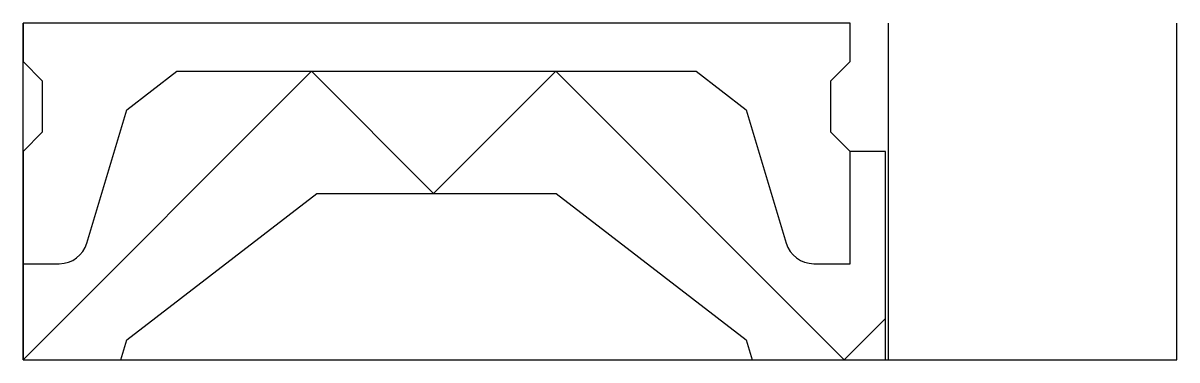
# Model space of a CAD drawing. Extents: x 0 to 1200, y 0 to 350.
import ezdxf

# ---------------------------------------------------------------- set-up
doc = ezdxf.new("R2010")
doc.units = 0
doc.layers.get('0').update_dxf_attribs({"linetype": 'CONTINUOUS'})

msp = doc.modelspace()

# ---------------------------------------------------------------- linework, layer by layer
at = {"linetype": 'CONTINUOUS'}
for p, q in [((0, 0), (0, 350)), ((860, 350), (0, 350)), ((0, 350), (0, 310)), ((860, 350), (0, 350)), ((0, 350), (0, 310)), ((860, 310), (860, 350)), ((860, 310), (860, 350)), ((900, 0), (900, 350)), ((1200, 0), (1200, 350)), ((0, 310), (20, 290)), ((0, 310), (20, 290)), ((0, 0), (300, 300)), ((108, 260), (160, 300)), ((160, 300), (700, 300)), ((300, 300), (427, 173)), ((427, 173), (554, 300)), ((554, 300), (854, 0)), ((700, 300), (752, 260)), ((840, 290), (860, 310)), ((840, 290), (860, 310)), ((20, 290), (20, 236.7)), ((20, 290), (20, 236.7)), ((840, 236.7), (840, 290)), ((840, 236.7), (840, 290)), ((66.4, 121.4), (108, 260)), ((752, 260), (793.6, 121.4)), ((20, 236.7), (0, 216.7)), ((20, 236.7), (0, 216.7)), ((860, 216.7), (840, 236.7)), ((860, 216.7), (840, 236.7)), ((0, 216.7), (0, 100)), ((0, 216.7), (0, 100)), ((897, 216.7), (860, 216.7)), ((860, 100), (860, 216.7)), ((897, 0), (897, 216.7)), ((108, 21), (305.6, 173)), ((305.6, 173), (554.4, 173)), ((554.4, 173), (752, 21)), ((0, 100), (0, 0)), ((0, 100), (37.7, 100)), ((822.3, 100), (860, 100)), ((854, 0), (897, 43)), ((101.7, 0), (108, 21)), ((752, 21), (758.3, 0)), ((0, 0), (1200, 0)), ((0, 0), (101.7, 0)), ((758.3, 0), (860, 0)), ((860, 0), (897, 0))]:
    msp.add_line(p, q, dxfattribs=at)
for centre, start, end in [((37.7, 130), 270.0094, 343.3016), ((822.3, 130), 196.6984, 269.9906)]:
    msp.add_arc(centre, 30, start, end, dxfattribs=at)

doc.saveas('drawing.dxf')
